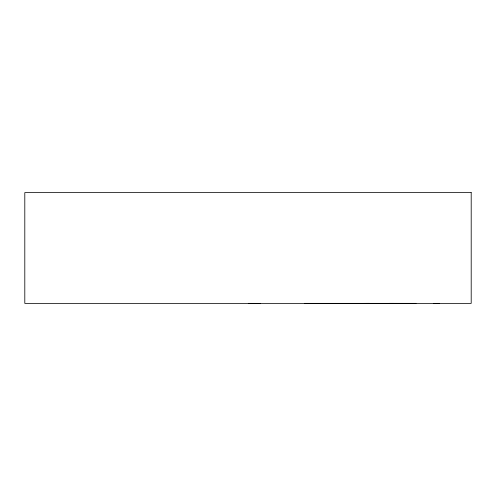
<?xml version="1.0" encoding="UTF-8"?>
<svg xmlns="http://www.w3.org/2000/svg" width="496" height="496" viewBox="0 0 496 496"><rect width="100%" height="100%" fill="white"/><g stroke="black" fill="none" stroke-linecap="round" stroke-linejoin="round"><path stroke-width="0.74" d="M362.471 303.372L369.47 303.341M304.519 303.36L393.378 303.36M433.895 303.378L439.301 303.366M389.472 303.341L416.001 303.36M248.31 303.36L260.53 303.372M335.457 303.366L336.375 303.372M471.2 192.622L471.2 303.372L24.8 303.372L24.8 192.622L471.2 192.622"/></g></svg>
